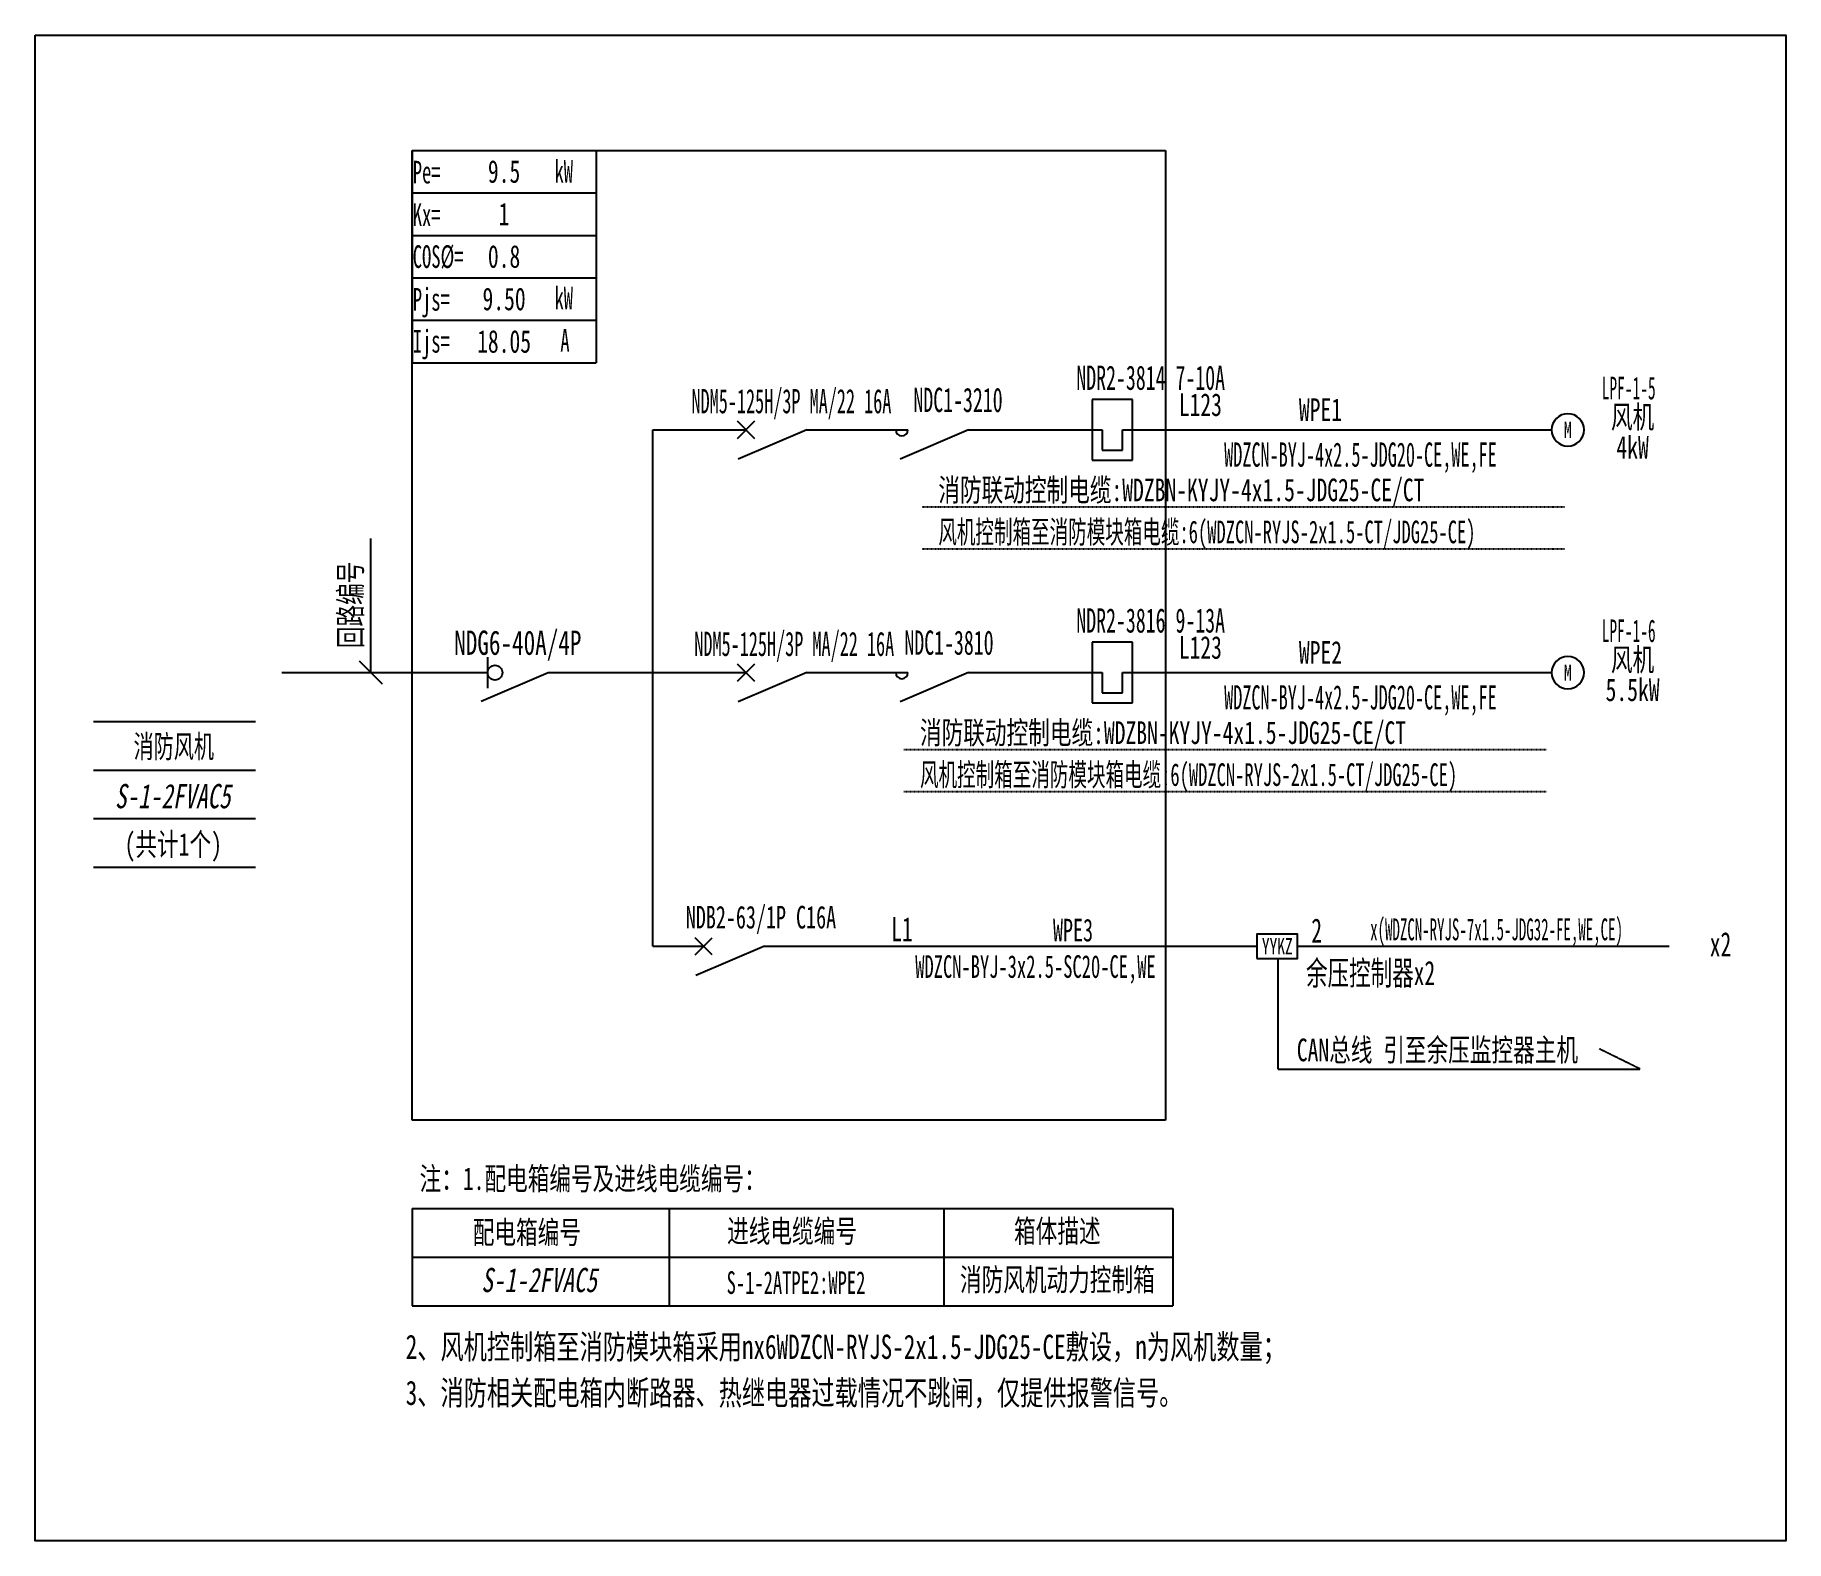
# Model space of a CAD drawing. Extents: x 382282 to 384650, y 311047 to 313085.
import ezdxf
from ezdxf.enums import TextEntityAlignment as Align

# ---------------------------------------------------------------- set-up
doc = ezdxf.new("R2010")
doc.units = 0
doc.header["$MEASUREMENT"] = 0
for name, pattern in [('DASH', [0.35, 0.25, -0.1]), ('DASHDOT', [1, 0.5, -0.25, 0, -0.25]), ('DASHED', [0.75, 0.5, -0.25])]:
    doc.linetypes.add(name, pattern=pattern)
for name, color, linetype in [('D_E_Eqpm(强电设备)', 100, 'Continuous'), ('D_E_Eqpm（强电设备）', 100, 'Continuous'), ('D_E_Text(强电文字)', 51, 'Continuous'), ('D_E_Text（强电文字）', 51, 'Continuous'), ('D_E_Wire(强电线缆)', 10, 'Continuous'), ('D_E_Wire（强电线缆）', 10, 'Continuous'), ('D_Em_Eqpm（消防设备）', 100, 'Continuous'), ('D_T_TableDim（表格尺寸）', 255, 'Continuous'), ('E_E_Text（强电文字）', 51, 'Continuous'), ('系统图', 220, 'Continuous')]:
    doc.layers.add(name, color=color, linetype=linetype)
doc.styles.add('$1$电气', font='', dxfattribs={"width": 0.7})
doc.styles.add('$1$电气箱', font='simhei.ttf', dxfattribs={"width": 0.8, "oblique": 10})
doc.styles.add('$3$电气', font='', dxfattribs={"width": 0.7})
doc.styles.add('电气', font='', dxfattribs={"width": 0.7})
doc.styles.add('电气箱', font='simhei.ttf', dxfattribs={"width": 0.8, "oblique": 10})
doc.styles.get('$1$电气').set_extended_font_data('SimSun')
doc.styles.get('$3$电气').set_extended_font_data('SimSun')
doc.styles.get('电气').set_extended_font_data('SimSun')

# ---------------------------------------------------------------- blocks, each defined once
blk = doc.blocks.new('A$C670F4C17')
at = {"layer": 'D_E_Wire（强电线缆）', "linetype": 'DASHDOT', "ltscale": 0.5}
blk.add_line((0, 0), (7936, 0), dxfattribs=at)
at = {"layer": 'D_E_Text（强电文字）', "style": '电气', "width": 0.7}
blk.add_text('消防联动控制电缆:WDZBN-KYJY-4x1.5-JDG25-CE/CT', height=280, dxfattribs=at).set_placement((198, 68))
blk = doc.blocks.new('A$C70CE04DF')
at = {"layer": 'D_E_Wire（强电线缆）', "linetype": 'DASHDOT', "ltscale": 0.5}
blk.add_line((0, 0), (7936, 0), dxfattribs=at)
at = {"layer": 'D_E_Text（强电文字）', "style": '电气', "width": 0.6}
blk.add_text('风机控制箱至消防模块箱电缆:6(WDZCN-RYJS-2x1.5-CT/JDG25-CE)', height=280, dxfattribs=at).set_placement((198, 68))
blk = doc.blocks.new('1')
at = {"layer": 'D_E_Eqpm(强电设备)'}
for p, q in [((-314387, 61832), (-314387, 61082)), ((-313887, 61832), (-314387, 61832)), ((-313887, 61082), (-313887, 61832)), ((-314262, 61457), (-314262, 61207)), ((-314012, 61207), (-314012, 61457)), ((-314387, 61082), (-313887, 61082)), ((-314262, 61207), (-314012, 61207))]:
    blk.add_line(p, q, dxfattribs=at)
blk = doc.blocks.new('电机')
at = {"layer": 'D_E_Eqpm（强电设备）'}
for start, end in [(90, 180), (180, 270), (0, 90), (270, 0)]:
    blk.add_arc((0, 0), 200, start, end, dxfattribs=at)
at = {"layer": 'D_E_Eqpm（强电设备）', "color": 51, "style": '电气', "width": 0.7}
blk.add_text('M', height=200, dxfattribs=at).set_placement((0, 0), align=Align.MIDDLE)

msp = doc.modelspace()

# ---------------------------------------------------------------- linework, layer by layer
at = {"linetype": 'DASHED'}
for p, q in [((382791.5, 311616.6, 0), (382791.5, 312928.8, 0)), ((382791.5, 312928.8, 0), (383810.6, 312928.8, 0)), ((383810.6, 312928.8, 0), (383810.6, 311616.6, 0)), ((383810.6, 311616.6, 0), (382791.5, 311616.6, 0))]:
    msp.add_line(p, q, dxfattribs=at)
at = {"layer": 'D_E_Eqpm(强电设备)', "color": 100}
for p, q in [((383231.6, 312539, 0), (383254.8, 312562.2, 0)), ((383254.8, 312539, 0), (383231.6, 312562.2, 0)), ((383254.8, 312562.2, 0), (383231.6, 312539, 0)), ((383231.6, 312562.2, 0), (383254.8, 312539, 0)), ((383325.4, 312550.6, 0), (383232.7, 312510.9, 0)), ((383544.3, 312550.6, 0), (383451.6, 312510.9, 0)), ((383231.6, 312210.5, 0), (383254.8, 312233.7, 0)), ((383254.8, 312210.5, 0), (383231.6, 312233.7, 0)), ((383254.8, 312233.7, 0), (383231.6, 312210.5, 0)), ((383231.6, 312233.7, 0), (383254.8, 312210.5, 0)), ((383325.4, 312222.1, 0), (383232.7, 312182.4, 0)), ((383544.3, 312222.1, 0), (383451.6, 312182.4, 0))]:
    msp.add_line(p, q, dxfattribs=at)
for centre in [(383454, 312550.6, 0), (383454, 312222.1, 0)]:
    msp.add_arc(centre, 8.21, 180, 0, dxfattribs=at)
at = {"layer": 'D_E_Eqpm（强电设备）'}
for p, q in [((382893.6, 312242.9, 0), (382893.6, 312201.3, 0)), ((383174.4, 311840.2, 0), (383197.6, 311863.4, 0)), ((383197.6, 311840.2, 0), (383174.4, 311863.4, 0)), ((383174.4, 311840.2, 0), (383197.6, 311863.4, 0)), ((383197.6, 311840.2, 0), (383174.4, 311863.4, 0)), ((383268.1, 311851.8, 0), (383175.4, 311812.1, 0)), ((383268.1, 311851.8, 0), (383175.4, 311812.1, 0))]:
    msp.add_line(p, q, dxfattribs=at)
at = {"layer": 'D_E_Eqpm（强电设备）', "color": 100}
msp.add_line((382885.1, 312183.3, 0), (382975.7, 312222.1, 0), dxfattribs=at)
at = {"layer": 'D_E_Eqpm（强电设备）'}
msp.add_circle((382903.7, 312222.1, 0), 10.1, dxfattribs=at)
at = {"layer": 'D_E_Text（强电文字）'}
for p, q in [((382791.5, 312928.8, 0), (383040.6, 312928.8, 0)), ((382791.5, 312928.8, 0), (382791.5, 312641.4, 0)), ((383040.6, 312928.8, 0), (383040.6, 312641.4, 0)), ((382791.5, 312871.3, 0), (383040.6, 312871.3, 0)), ((382791.5, 312813.9, 0), (383040.6, 312813.9, 0)), ((382791.5, 312756.4, 0), (383040.6, 312756.4, 0)), ((382791.5, 312698.9, 0), (383040.6, 312698.9, 0)), ((382791.5, 312641.4, 0), (383040.6, 312641.4, 0)), ((382735.9, 312222.1, 0), (382735.9, 312403.8, 0)), ((382751.4, 312206.6, 0), (382720.4, 312237.6, 0))]:
    msp.add_line(p, q, dxfattribs=at)
at = {"layer": 'D_E_Wire(强电线缆)', "color": 10}
for p, q in [((383117.2, 312550.6, 0), (383243.2, 312550.6, 0)), ((383325.4, 312550.6, 0), (383462.2, 312550.6, 0)), ((383544.3, 312550.6, 0), (383725, 312550.6, 0)), ((383752.4, 312550.6, 0), (384333, 312550.6, 0)), ((383117.2, 312222.1, 0), (383243.2, 312222.1, 0)), ((383325.4, 312222.1, 0), (383462.2, 312222.1, 0)), ((383544.3, 312222.1, 0), (383725, 312222.1, 0)), ((383752.4, 312222.1, 0), (384333, 312222.1, 0))]:
    msp.add_line(p, q, dxfattribs=at)
at = {"layer": 'D_E_Wire（强电线缆）'}
for p, q in [((383117.2, 311851.8, 0), (383117.2, 312550.6, 0)), ((383117.2, 312115.5, 0), (383117.2, 312455.6, 0)), ((382615.4, 312222.1, 0), (382893.6, 312222.1, 0)), ((382975.7, 312222.1, 0), (383117.2, 312222.1, 0)), ((383117.2, 311851.8, 0), (383186, 311851.8, 0)), ((383268.1, 311851.8, 0), (383934.4, 311851.8, 0)), ((383989.1, 311851.8, 0), (384492.2, 311851.8, 0))]:
    msp.add_line(p, q, dxfattribs=at)
at = {"layer": 'D_E_Wire（强电线缆）', "linetype": 'DASH'}
for p, q in [((383962.6, 311835.4, 0), (383962.6, 311685.6, 0)), ((384452.9, 311685.6, 0), (384397.8, 311712.8, 0)), ((383962.6, 311685.6, 0), (384452.9, 311685.6, 0))]:
    msp.add_line(p, q, dxfattribs=at)
at = {"layer": 'D_Em_Eqpm（消防设备）', "elevation": 0}
msp.add_lwpolyline([(383934.4, 311835.4), (383989.1, 311835.4), (383989.1, 311868.2), (383934.4, 311868.2)], close=True, dxfattribs=at)
at = {"layer": 'D_T_TableDim（表格尺寸）', "color": 255}
for p, q in [((382360.6, 312155.9, 0), (382579.6, 312155.9, 0)), ((382360.6, 312090.2, 0), (382579.6, 312090.2, 0)), ((382360.6, 312024.5, 0), (382579.6, 312024.5, 0)), ((382360.6, 312024.5, 0), (382579.6, 312024.5, 0)), ((382360.6, 312024.5, 0), (382579.6, 312024.5, 0)), ((382360.6, 312024.5, 0), (382579.6, 312024.5, 0)), ((382360.6, 312024.5, 0), (382579.6, 312024.5, 0)), ((382360.6, 311958.8, 0), (382579.6, 311958.8, 0))]:
    msp.add_line(p, q, dxfattribs=at)
at = {"layer": 'D_T_TableDim（表格尺寸）', "ltscale": 3.5}
for p, q in [((382791.5, 311496.8, 0), (383820.6, 311496.8, 0)), ((382791.5, 311496.8, 0), (382791.5, 311365.4, 0)), ((383139.5, 311496.8, 0), (383139.5, 311365.4, 0)), ((383510.9, 311496.8, 0), (383510.9, 311365.4, 0)), ((383820.6, 311496.8, 0), (383820.6, 311365.4, 0)), ((382791.5, 311431.1, 0), (383820.6, 311431.1, 0)), ((382791.5, 311431.1, 0), (383820.6, 311431.1, 0)), ((383139.5, 311431.1, 0), (383139.5, 311365.4, 0)), ((383510.9, 311431.1, 0), (383510.9, 311365.4, 0)), ((382791.5, 311365.4, 0), (383820.6, 311365.4, 0))]:
    msp.add_line(p, q, dxfattribs=at)
at = {"layer": '系统图', "ltscale": 9973.992009}
msp.add_lwpolyline([(382281.5, 313085), (384650, 313085), (384650, 311047), (382281.5, 311047)], close=True, dxfattribs=at)

# ---------------------------------------------------------------- block references
at = {"layer": 'D_E_Eqpm(强电设备)', "color": 100, "xscale": 0.1094943036279216, "yscale": 0.1094943036279216, "zscale": 0.1094943036279216}
for p in [(418134.9, 305821.3, 0), (418134.9, 305492.9, 0)]:
    msp.add_blockref('1', p, dxfattribs=at)
at = {"layer": 'D_E_Eqpm（强电设备）', "xscale": 0.1094943036279216, "yscale": 0.1094943036279216, "zscale": 0.1094943036279216}
for p in [(384354.9, 312550.6, 0), (384354.9, 312222.1, 0)]:
    msp.add_blockref('电机', p, dxfattribs=at)
at = {"layer": 'D_E_Wire（强电线缆）', "xscale": 0.1094943036279216, "yscale": 0.1094943036279216, "zscale": 0.1094943036279216}
for name, p in [('A$C670F4C17', (383481.7, 312446.6, 0)), ('A$C70CE04DF', (383481.7, 312389.8, 0)), ('A$C670F4C17', (383456.9, 312118.1, 0)), ('A$C70CE04DF', (383456.9, 312061.3, 0))]:
    msp.add_blockref(name, p, dxfattribs=at)

# ---------------------------------------------------------------- texts
at = {"layer": 'D_E_Text(强电文字)', "color": 51, "style": '电气'}
for s, height, width, p in [('NDR2-3814 7-10A', 32.848, 0.6, (383690.1, 312604.8, 0)), ('NDM5-125H/3P MA/22 16A', 32.848, 0.55, (383169.5, 312573.1, 0)), ('NDC1-3210', 32.85, 0.6, (383469.7, 312574.8, 0)), ('NDR2-3816 9-13A', 32.848, 0.6, (383690.1, 312276.3, 0)), ('NDM5-125H/3P MA/22 16A', 32.848, 0.55, (383173.3, 312244.6, 0)), ('NDC1-3810', 32.85, 0.6, (383457.5, 312246.3, 0))]:
    msp.add_text(s, height=height, dxfattribs=dict(at, width=width)).set_placement(p)
at = {"layer": 'D_E_Text(强电文字)', "color": 51, "style": '电气', "width": 0.55}
for p in [(384074.4, 312513.2, 0), (384074.4, 312184.7, 0)]:
    msp.add_text('WDZCN-BYJ-4x2.5-JDG20-CE,WE,FE', height=32.848, dxfattribs=at).set_placement(p, align=Align.MIDDLE)
at = {"layer": 'D_E_Text(强电文字)', "color": 51, "style": '$3$电气', "width": 0.7}
msp.add_text('NDG6-40A/4P', height=32.848, dxfattribs=at).set_placement((382934.6, 312246.2, 0), align=Align.CENTER)
at = {"layer": 'D_E_Text（强电文字）', "linetype": 'Continuous', "style": '电气', "width": 0.6}
for s, height, p in [('Pe=', 30.66, (382792.5, 312884.1, 0)), ('kW', 30.66, (382984.2, 312885.2, 0)), ('Kx=', 30.66, (382792.5, 312826.5, 0)), ('COS%%C=', 30.66, (382792.5, 312769.8, 0)), ('Pjs=', 30.66, (382792.5, 312712, 0)), ('kW', 30.66, (382984.2, 312713.9, 0)), ('Ijs=', 30.66, (382792.5, 312655.2, 0)), ('A', 30.7, (382992.1, 312656.4, 0))]:
    msp.add_text(s, height=height, dxfattribs=at).set_placement(p)
at = {"layer": 'D_E_Text（强电文字）', "color": 51, "style": '电气', "width": 0.5}
for s, height, p in [('LPF-1-5', 30.66, (384437.2, 312591.9, 0)), ('LPF-1-6', 30.66, (384437.2, 312263.4, 0)), ('x(WDZCN-RYJS-7x1.5-JDG32-FE,WE,CE)', 29.563, (384258.5, 311859.9, 0))]:
    msp.add_text(s, height=height, dxfattribs=at).set_placement(p, align=Align.CENTER)
at = {"layer": 'D_E_Text（强电文字）', "style": '电气', "width": 0.7}
for s, height, p in [('L123', 30.66, (383828.6, 312569.4, 0)), ('L123', 30.66, (383828.6, 312240.9, 0)), ('注：1.配电箱编号及进线电缆编号：', 30.658, (382801.7, 311522, 0)), (' 2、风机控制箱至消防模块箱采用nx6WDZCN-RYJS-2x1.5-JDG25-CE敷设，n为风机数量；', 32.848, (382767.3, 311293.4, 0)), (' 3、消防相关配电箱内断路器、热继电器过载情况不跳闸，仅提供报警信号。', 32.848, (382767.3, 311231.1, 0))]:
    msp.add_text(s, height=height, dxfattribs=at).set_placement(p)
at = {"layer": 'D_E_Text（强电文字）', "color": 51, "style": '电气', "width": 0.7}
for s, p in [('WPE1', (383991.1, 312562.7, 0)), ('WPE2', (383991.1, 312234.2, 0))]:
    msp.add_text(s, height=30.66, dxfattribs=at).set_placement(p)
at = {"layer": 'D_E_Text（强电文字）'}
for s, height, style, width, p in [('风机', 30.66, '电气', 0.7, (384442.5, 312568.7, 0)), ('4kW', 30.66, '电气', 0.7, (384442.5, 312527.9, 0)), ('风机', 30.66, '电气', 0.7, (384442.5, 312240.2, 0)), ('5.5kW', 30.66, '电气', 0.7, (384442.5, 312199.4, 0)), ('消防风机', 30.66, '$1$电气', 0.65, (382469.2, 312122.8, 0)), ('NDB2-63/1P C16A', 30.658, '电气', 0.65, (383263.5, 311888.7, 0)), ('WDZCN-BYJ-3x2.5-SC20-CE,WE', 30.658, '电气', 0.6, (383634.8, 311820.7, 0)), ('CAN总线 引至余压监控器主机', 30.658, '电气', 0.7, (384178.5, 311712.3, 0)), ('配电箱编号', 30.66, '电气', 0.7, (382946.8, 311465.4, 0)), ('进线电缆编号', 30.66, '电气', 0.7, (383305.5, 311467, 0)), ('箱体描述', 30.66, '电气', 0.7, (383664.4, 311467, 0)), ('S-1-2ATPE2:WPE2', 30.658, '电气', 0.6, (383310.9, 311396.7, 0)), ('消防风机动力控制箱', 30.66, '电气', 0.7, (383664.4, 311401.3, 0))]:
    msp.add_text(s, height=height, dxfattribs=dict(at, style=style, width=width)).set_placement(p, align=Align.MIDDLE)
at = {"layer": 'D_E_Text（强电文字）', "style": '$3$电气', "width": 0.7}
msp.add_text('回路编号', height=30.66, rotation=90, dxfattribs=at).set_placement((382723.5, 312255.2, 0))
at = {"layer": 'D_E_Text（强电文字）', "oblique": 10, "width": 0.7}
for style, p in [('$1$电气箱', (382467.9, 312055, 0)), ('电气箱', (382963.5, 311400.2, 0))]:
    msp.add_text('S-1-2FVAC5', height=32.85, dxfattribs=dict(at, style=style)).set_placement(p, align=Align.MIDDLE)
at = {"layer": 'D_E_Text（强电文字）', "style": '$1$电气', "width": 0.7}
msp.add_text('(共计1个)', height=30.66, dxfattribs=at).set_placement((382468.5, 311974.4, 0), align=Align.CENTER)
at = {"layer": 'D_E_Text（强电文字）', "width": 249.077, "attachment_point": 5, "style": '电气'}
for s, insert, char_height in [('9.5', (382916, 312900.1, 0), 30.66), ('1', (382916, 312842.6, 0), 30.7), ('0.8', (382916, 312785.1, 0), 30.66), ('{\\C200;9.50}', (382916, 312727.6, 0), 30.658), ('{\\C200;18.05}', (382916, 312670.1, 0), 30.658)]:
    msp.add_mtext(s, dxfattribs=dict(at, insert=insert, char_height=char_height))
at = {"layer": 'D_Em_Eqpm（消防设备）', "color": 51, "style": '电气', "width": 0.7}
msp.add_text('YYKZ', height=21.9, dxfattribs=at).set_placement((383961.9, 311841, 0), align=Align.CENTER)
at = {"layer": 'E_E_Text（强电文字）', "linetype": 'Continuous', "style": '电气', "width": 0.65}
for s, height, p in [('L1', 32.85, (383439.8, 311858.4, 0)), ('2', 32.8, (384007.9, 311856.7, 0)), ('x2', 32.85, (384546.9, 311838.1, 0)), ('余压控制器x2', 32.85, (384000.8, 311799.2, 0))]:
    msp.add_text(s, height=height, dxfattribs=at).set_placement(p)
msp.add_text('WPE3', height=30.66, dxfattribs=at).set_placement((383685.6, 311858.4, 0), align=Align.CENTER)

doc.saveas('drawing.dxf')
